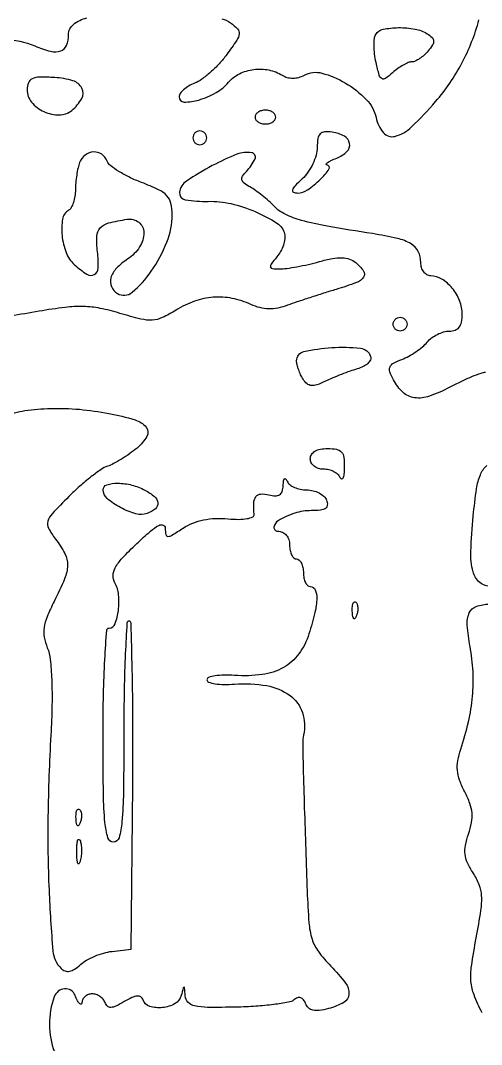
# Model space of a CAD drawing. Extents: x 0 to 5034, y 0 to 2560.
# Drawn here: x 310 to 376.8, y 754.7 to 903 of the extents above; entities that cross this region are included whole.
import ezdxf

# ---------------------------------------------------------------- set-up
doc = ezdxf.new("R2010")
doc.units = 0

msp = doc.modelspace()

# ---------------------------------------------------------------- linework, layer by layer
for points in [[(418.895396, 863.33804, 0.000041), (418.945464, 907.803915, 0.000112)], [(307.687965, 900.210493, -0.099043), (312.111334, 899.311141, 0.035751), (314.410698, 898.532391, 0.145296), (315.871363, 898.581325, 0.223059), (316.706241, 899.376417, 0.092984), (317, 900.942386, -0.22744), (317.711105, 902.424803, -0.112281), (319.634041, 903.359934, -0.047807)], [(339.171516, 903.246233, -0.100716), (340.454714, 902.656772, -0.04705), (341.464269, 901.761628, -0.221525), (341.698385, 901.044007, -0.118516), (341.355748, 900.124202, -0.01009), (339.895844, 898.047346, -0.028144), (338.813329, 896.733463, -0.024616), (337.542842, 895.486257, -0.025386), (336.280572, 894.473487, -0.064605), (335.25, 893.915324, 0.04092), (334.389036, 893.500347, 0.048903), (333.660937, 892.970972, 0.056146), (333.158974, 892.41258, 0.156268), (333, 891.916343, 0.411345), (333.732748, 891.176376, 0.074755), (335.84936, 891.473422, 0.057375), (338.349566, 892.54019, 0.087578), (340.160293, 894.042641, -0.102855), (341.737768, 895.272854, -0.082214), (343.806038, 895.897474, -0.080699), (346.001893, 895.827586, -0.093074), (347.946118, 895.054463, 0.077642), (348.659295, 894.745239, 0.065547), (349.476371, 894.644028, 0.062446), (350.329411, 894.757632, 0.058635), (351.14762, 895.079004, -0.190788), (353.676646, 895.369472, -0.068221), (357.08358, 893.933371, -0.0664), (360.108889, 891.547576, -0.13945), (361.514771, 888.932748, 0.120983), (362.595546, 886.734792, 0.29171), (364.250468, 886.213179, 0.126164), (366.650305, 887.566086, 0.023755), (370.144363, 891.25, 0.055905), (373.952169, 896.818722, 0.056432), (376.417296, 903.07543, 0.054583)], [(377.353954, 852, 0.086215), (376.679766, 851.88288, 0.012039), (375.35359, 851.371424, 0.013469), (373.800394, 850.679486, 0.011066), (372.180096, 849.860165, -0.038028), (369.232972, 848.564233, -0.118417), (367.090273, 848.343781, -0.155502), (365.428462, 849.129676, -0.082466), (364.025173, 850.952964, -0.0385), (363.519148, 852.103246, -0.184807), (363.538853, 852.806348, -0.172482), (364.026499, 853.345682, -0.032702), (365.250856, 853.905275, 0.034366), (366.240893, 854.361758, 0.024112), (367.288447, 855.002503, 0.024432), (368.236283, 855.717111, 0.045833), (368.913542, 856.395824, -0.059821), (369.561362, 857.009787, -0.043901), (370.405338, 857.528773, -0.044601), (371.306124, 857.882759, -0.071444), (372.122445, 858, 0.086484), (372.972011, 858.148056, 0.142857), (373.556722, 858.573369, 0.117186), (373.893265, 859.317327, 0.047915), (374, 860.428571, 0.094759), (373.625872, 862.384952, 0.077459), (372.542391, 864.223539, 0.082602), (371.033761, 865.543621, 0.139395), (369.428571, 866, -0.134812), (368.883798, 866.149603, -0.10041), (368.419643, 866.570164, -0.087023), (368.107277, 867.19925, -0.071941), (368, 867.940983, 0.116325), (367.626415, 869.525042, 0.143356), (366.598234, 870.633181, 0.07883), (364.608439, 871.429552, 0.01762), (361.004438, 872.115692, -0.005165), (354.435196, 873.197586, -0.024557), (350.72188, 874.038334, -0.044204), (348.367359, 874.924891, -0.089082), (346.765332, 876.083554, 0.019176), (345.972427, 876.845525, 0.013284), (345.021656, 877.64731, 0.013417), (344.065756, 878.369765, 0.026677), (343.265332, 878.879451, -0.035879), (342.410573, 879.446086, -0.174054), (342.101968, 879.928603, -0.203188), (342.194992, 880.44998, -0.050801), (342.75, 881.137721, 0.088958), (343.997924, 882.949873, 0.492431), (343.522398, 883.842394, 0.137286), (341.381648, 883.612994, 0.026586), (337.814798, 881.965158, 0.025712), (334.060567, 879.728261, 0.22112), (333.071423, 878.103261, 0.400388), (333.902416, 877.010426, 0.047651), (337.235914, 876.797593, -0.066664), (340.491314, 876.465497, -0.042314), (344.115904, 875.266876, -0.041085), (347.170057, 873.653209, -0.196454), (348.283996, 872.075036, -0.091273), (348.316597, 871.345034, -0.046592), (348.106202, 870.448604, -0.044184), (347.70746, 869.53607, -0.05036), (347.168638, 868.75, 0.012915), (346.328656, 867.702104, 0.226141), (346.242209, 867.2865, 0.321581), (346.517265, 867.050654, 0.022368), (347.595012, 867.005577, 0.034802), (348.580381, 867.077146, 0.010511), (350.062009, 867.320967, 0.010476), (351.71665, 867.665126, 0.01121), (353.318208, 868.071414, -0.020217), (355.218335, 868.517182, -0.053647), (356.606531, 868.632403, -0.075978), (357.67745, 868.4419, -0.091507), (358.568208, 867.943392, -0.065123), (359.714273, 866.708255, -0.321368), (359.710742, 865.812235, -0.148677), (358.671115, 865.022274, -0.015727), (355.75, 864.044083, 0.003372), (353.918227, 863.480609, 0.002599), (351.927389, 862.842081, 0.002628), (350.073174, 862.225922, 0.006275), (348.704941, 861.744039, -0.038484), (347.283796, 861.34422, -0.054857), (345.978873, 861.229468, -0.05666), (344.712512, 861.401589, -0.044839), (343.407888, 861.860015, 0.057751), (340.671236, 862.74314, 0.068188), (337.957687, 862.907817, 0.0669), (335.258268, 862.334842, 0.052754), (332.563278, 861.039108, -0.028533), (330.56377, 859.955781, -0.095919), (329.127344, 859.591724, -0.074819), (327.472456, 859.74506, -0.013092), (324.445244, 860.57614, 0.023912), (321.570055, 861.298985, 0.043277), (319.160358, 861.569977, 0.037096), (316.502428, 861.440511, 0.013178), (312.737335, 860.874616, -0.007756), (308.601669, 860.207091, -0.059976)], [(307.75, 845.700578, -0.057341), (310.672767, 846.483614, -0.030589), (314.405765, 846.805628, -0.028249), (318.571394, 846.673985, -0.025713), (322.830434, 846.076015, -0.023563), (326.62156, 845.156214, -0.151663), (328.244532, 844.078527, -0.314069), (328.343935, 842.75509, -0.085599), (326.910081, 841.068017, -0.019301), (325.851824, 840.251811, -0.015925), (324.6649, 839.463042, -0.01622), (323.528128, 838.808768, -0.040753), (322.65128, 838.429379, 0.068881), (321.702399, 837.954001, 0.015452), (320.240761, 836.881828, 0.015746), (318.616956, 835.527178, 0.014659), (317.041335, 834.041335, 0.008332), (314.625903, 831.544032, 0.112724), (313.990893, 830.454179, 0.204363), (314.090771, 829.459778, 0.03807), (315.117819, 827.890055, -0.045077), (316.45697, 825.779456, -0.124829), (316.849698, 824.078634, -0.093843), (316.432701, 822.108535, -0.019008), (314.923936, 818.850903, 0.019543), (313.900606, 816.635173, 0.061558), (313.463737, 815.060448, 0.080812), (313.482598, 813.675131, 0.05322), (313.925859, 812.140741, -0.070657), (314.349492, 810.457003, -0.016276), (314.563137, 807.529808, -0.014984), (314.601336, 803.836055, -0.009283), (314.435655, 799.5, 0.010612), (314.016089, 787.69762, 0.014485), (314.172074, 777.056864, 0.009929), (314.733302, 768.228369, 0.177339), (315.911688, 765.688312, 0.112573), (316.48848, 765.32573, 0.133416), (317.128664, 765.279732, 0.0962), (317.863083, 765.577632, 0.038656), (318.726371, 766.239965, -0.053676), (319.607121, 766.874685, -0.029533), (320.799729, 767.462829, -0.029097), (322.094388, 767.922158, -0.040997), (323.293982, 768.166336), (326.087964, 768.5), (326.293982, 792.250036, 0.002959), (326.319081, 801.356945, 0.004935), (326.21917, 809.023488, 0.000978), (326.053049, 815.705019, 0.406395), (325.75, 816.000036, 0.398065), (325.446074, 815.712483, 0.00214), (325.220312, 811.300011, 0.007317), (325.053908, 806.13509, 0.004393), (325, 800, -0.002849), (324.949674, 791.167683, -0.020523), (324.726562, 786.916667, -0.04313), (324.309064, 784.618193, -0.338315), (323.5, 784, -0.33533), (322.694001, 784.609035, -0.045065), (322.274194, 786.833333, -0.021161), (322.050585, 790.958064, -0.002961), (322, 799.5, -0.005343), (322.063507, 805.443307, -0.008891), (322.259505, 810.446875, -0.003144), (322.526678, 814.667229, -0.393998), (322.883423, 815, 0.312659), (323.734241, 815.589676, 0.058261), (324.215755, 817.53799, 0.054818), (324.252992, 819.812148, 0.104642), (323.712377, 821.549471, -0.136729), (323.45286, 822.617194, -0.119222), (323.76119, 823.728403, -0.061974), (324.779355, 825.119639, -0.01367), (326.869273, 827.219995, -0.010453), (328.853292, 829.030288, -0.055509), (330.057669, 829.868172, -0.219038), (330.690683, 829.909798, -0.31076), (331, 829.46018, 0.04484), (331.08363, 828.529529, 0.364745), (331.388808, 828.276599, 0.136457), (331.976922, 828.444876, 0.007529), (333.609224, 829.479609, -0.051397), (334.977001, 830.187064, -0.042825), (336.546413, 830.653749, -0.040236), (338.271124, 830.866982, -0.034428), (340.101551, 830.818925, 0.022082), (341.648852, 830.740068, 0.044725), (342.863114, 830.840628, 0.065659), (343.655826, 831.08858, 0.321468), (343.873845, 831.474306, -0.035194), (343.812288, 833.125729, -0.154641), (344.133524, 834.033986, -0.220973), (344.835577, 834.407582, -0.077619), (346, 834.289749, 0.051139), (346.946441, 834.143231, 0.157578), (347.564523, 834.308438, 0.17465), (347.930639, 834.788827, 0.065879), (348.078947, 835.633369, -0.023178), (348.138563, 836.304347, -0.156943), (348.280592, 836.60116, -0.454677), (348.460668, 836.593893, -0.073498), (348.662281, 836.25, 0.132013), (349.023359, 835.771095, 0.061135), (349.696971, 835.367188, 0.054363), (350.555461, 835.092759, 0.050237), (351.476345, 835, -0.06012), (352.402408, 834.888246, -0.05988), (353.276638, 834.559375, -0.065554), (353.970686, 834.073934, -0.116301), (354.361626, 833.5, -0.11131), (354.463442, 832.801287, -0.227762), (354.192388, 832.333204, -0.123327), (353.479267, 832.070787, -0.026804), (352.159745, 832, 0.07667), (349.756997, 831.629385, 0.05949), (347.342918, 830.537046, 0.228225), (346.743701, 829.618993, 0.447213), (347.25, 829.031803, -0.096828), (347.968004, 828.877846, -0.114369), (348.527275, 828.468333, -0.105544), (348.879373, 827.824909, -0.072728), (349, 827, 0.048028), (349.073693, 826.234582, 0.068025), (349.29375, 825.5875, 0.088204), (349.618118, 825.151477, 0.191087), (350, 825, -0.191087), (350.381882, 824.848523, -0.088204), (350.70625, 824.4125, -0.068025), (350.926307, 823.765418, -0.048028), (351, 823, 0.048028), (351.073693, 822.234582, 0.068025), (351.29375, 821.5875, 0.088204), (351.618118, 821.151477, 0.191087), (352, 821, -0.297212), (352.707375, 820.538777, -0.111333), (352.945865, 819.321403, -0.052802), (352.665195, 817.236321, -0.015804), (351.805893, 814.142442, -0.083027), (350.340904, 811.245456, -0.107482), (348.1134, 809.280769, -0.094159), (345.029739, 808.255861, -0.051343), (341.029526, 808.133739, 0.021662), (339.496612, 808.177838, 0.035667), (338.205217, 808.066683, 0.041055), (337.275652, 807.839961, 0.322949), (337.030504, 807.5, 0.322949), (337.275652, 807.160039, 0.041055), (338.205217, 806.933317, 0.035667), (339.496612, 806.822162, 0.021662), (341.029526, 806.866261, -0.059175), (345.685315, 806.651312, -0.118219), (349.060934, 805.225342, -0.156337), (350.850891, 802.747498, -0.131481), (351.026316, 799.5, 0.05446), (350.910999, 798.335257, 0.003216), (350.969859, 794.781347, 0.002604), (351.134355, 788.949918, 0.000363), (351.546507, 776.880515, 0.010102), (351.797887, 772.320022, 0.057511), (352.256233, 769.938898, 0.083255), (353.174544, 768.136386, 0.034194), (354.959694, 766.041233, -0.030107), (357.102915, 763.567039, -0.178786), (357.599732, 761.959895, -0.258111), (356.859641, 760.777374, -0.061342), (354.626279, 759.875342, -0.030384), (353.306504, 759.607019, -0.088941), (352.382273, 759.641775, -0.133457), (351.747585, 759.972482, -0.115179), (351.324655, 760.596345, 0.071116), (351.013916, 761.153965, 0.152267), (350.616501, 761.436599, 0.163486), (350.149438, 761.432804, 0.085178), (349.633217, 761.149331, -0.125047), (348.830103, 760.787481, -0.012135), (346.703195, 760.465496, -0.0148), (344.109384, 760.21473, -0.01118), (341.25, 760.087623, -0.006795), (337.137302, 760.052771, -0.053092), (335.236666, 760.264998, -0.14701), (334.292574, 760.79211, -0.178046), (333.883999, 761.713816, 0.002294), (333.802387, 762.88721, 0.374617), (333.717001, 762.971662, 0.356363), (333.616595, 762.899733, 0.002222), (333.310674, 761.75, -0.206323), (332.413277, 760.599776, -0.09797), (330.586538, 760.022675, -0.103086), (328.747082, 760.197518, -0.24176), (327.78792, 761.13624, 0.168313), (327.465064, 761.55634, 0.170088), (326.95305, 761.684407, 0.08715), (326.184481, 761.475239, 0.024039), (325.073933, 760.88624, -0.020206), (323.865808, 760.233581, -0.101868), (323.126737, 760.043397, -0.201781), (322.635801, 760.222261, -0.1195), (322.286013, 760.75, 0.09078), (322.007, 761.227825, 0.06806), (321.550162, 761.632812, 0.066866), (320.99206, 761.906455, 0.080758), (320.416667, 762, 0.086078), (319.870862, 761.905335, 0.089706), (319.397526, 761.632812, 0.094839), (319.069115, 761.22699, 0.110592), (318.936614, 760.75, -0.2265), (318.816465, 760.528042, -0.379234), (318.619202, 760.546997, -0.073599), (318.308089, 760.998723, -0.018692), (317.945072, 761.814245, 0.330244), (316.430791, 762.74566, 0.291973), (314.934498, 761.597158, 0.087648), (314.230141, 757.569909, 0.090652), (314.963671, 753.595552, -0.039805)], [(378.190322, 821, -0.176272), (376.535382, 821.602151, -0.157147), (375.557898, 823.157346, -0.071607), (375.244158, 826.094401, -0.015418), (375.589514, 831.211645, -0.010784), (376.067222, 835.180546, -0.063186), (376.621491, 837.202472, -0.104757), (377.536753, 838.533118, -0.056552)], [(376.877418, 759.24028, -0.02523), (375.703593, 761.859686, -0.073404), (375.263612, 763.78825, -0.055849), (375.339804, 766.039793, -0.010271), (376.027672, 770.146654, 0.008857), (376.698917, 774.085867, 0.04978), (376.808934, 776.216602, 0.082464), (376.464836, 777.811841, 0.050803), (375.578395, 779.520699, -0.035858), (374.757473, 780.993998, -0.079751), (374.406599, 782.225768, -0.078981), (374.457209, 783.513029, -0.034639), (374.907409, 785.164238, 0.037683), (375.346031, 786.812413, 0.06897), (375.411306, 788.198924, 0.065619), (375.096216, 789.596615, 0.031128), (374.35048, 791.289141, -0.031559), (373.608084, 792.978024, -0.064621), (373.290163, 794.386541, -0.067556), (373.349053, 795.788619, -0.03749), (373.776356, 797.449389, 0.025649), (374.891778, 801.395306, 0.033312), (375.481377, 805.105306, 0.035005), (375.557052, 808.704524, 0.033946), (375.133102, 812.316935, -0.026199), (374.718143, 815.435013, -0.126713), (375.021775, 817.181165, -0.201673), (376.035507, 818.122797, -0.083152), (377.913912, 818.473569, 0.136434)]]:
    msp.add_lwpolyline(points, format="xyb")
for points in [[(368.935698, 901.060903, -0.050531), (369.627794, 900.518034, -0.190605), (369.852214, 900.026082, -0.156052), (369.699562, 899.448336, -0.03121), (369.063253, 898.576215, -0.035704), (368.485259, 897.973063, -0.036485), (367.831288, 897.463013, -0.039036), (367.199884, 897.108661, -0.108771), (366.706296, 897, 0.099172), (366.186785, 896.895934, 0.029525), (365.45619, 896.539016, 0.028346), (364.664337, 896.031307, 0.027193), (363.923418, 895.430694, -0.028672), (362.875823, 894.586596, -0.301584), (362.352543, 894.568227, -0.190766), (361.970011, 895.078734, -0.012465), (361.520581, 896.906295, -0.024512), (361.311172, 898.147127, -0.02736), (361.234237, 899.357678, -0.02819), (361.283135, 900.38412, -0.112877), (361.484921, 900.975601, -0.206928), (362.547221, 901.716681, -0.047431), (364.772928, 901.95403, -0.04809), (367.170498, 901.750572, -0.096146)], [(311, 892.955643, 0.176165), (311.652697, 891.160622, 0.110867), (313.445404, 889.790827, 0.110264), (315.660004, 889.314196, 0.172963), (317.470386, 889.975423, 0.088318), (318.910939, 891.67915, 0.256944), (318.944763, 893.168394, 0.201691), (317.629114, 894.25969, 0.059478), (314.994819, 894.727081, 0.015714), (312.79413, 894.782898, 0.103192), (311.721316, 894.552302, 0.201394), (311.186503, 893.985018, 0.089859)], [(344, 889, 0.148195), (344.115568, 888.618646, 0.098894), (344.440625, 888.29375, 0.082425), (344.926543, 888.074694, 0.064853), (345.5, 888, 0.064853), (346.073457, 888.074694, 0.082425), (346.559375, 888.29375, 0.098894), (346.884432, 888.618646, 0.148195), (347, 889, 0.148195), (346.884432, 889.381354, 0.098894), (346.559375, 889.70625, 0.082425), (346.073457, 889.925306, 0.064853), (345.5, 890, 0.064853), (344.926543, 889.925306, 0.082425), (344.440625, 889.70625, 0.098894), (344.115568, 889.381354, 0.148195)], [(335, 886, 0.099038), (335.076342, 885.618362, 0.097945), (335.29375, 885.29375, 0.097945), (335.618362, 885.076342, 0.099038), (336, 885, 0.099038), (336.381638, 885.076342, 0.097945), (336.70625, 885.29375, 0.097945), (336.923658, 885.618362, 0.099038), (337, 886, 0.099038), (336.923658, 886.381638, 0.097945), (336.70625, 886.70625, 0.097945), (336.381638, 886.923658, 0.099038), (336, 887, 0.099038), (335.618362, 886.923658, 0.097945), (335.29375, 886.70625, 0.097945), (335.076342, 886.381638, 0.099038)], [(353, 884.608506, -0.07071), (352.841154, 883.490898, -0.041096), (352.35711, 882.22233, -0.040186), (351.649113, 881.005592, -0.053414), (350.811439, 880.038955, 0.013771), (349.7642, 879.007994, 0.114209), (349.42457, 878.439161, 0.385016), (349.567386, 878.122949, 0.103247), (350.156451, 878, 0.153123), (351.575249, 878.444933, 0.038859), (353.466735, 879.991625, 0.058271), (354.697, 881.478431, 0.571141), (354.404988, 882.063386, -0.46513), (354.316031, 882.185357, -0.182002), (354.451379, 882.382918, -0.042776), (354.994791, 882.697368, -0.014471), (355.833748, 883.062142, 0.097015), (357.309802, 884.017902, 0.249269), (357.69066, 885.190035, 0.229877), (356.933091, 886.237135, 0.086836), (355.171672, 886.819551, 0.053174), (354.070321, 886.863462, 0.184032), (353.432973, 886.57086, 0.15844), (353.095121, 885.892614, 0.036987)], [(318.606989, 882.418213, 0.03669), (318.373781, 881.645355, 0.016725), (318.178303, 880.608061, 0.016458), (318.044353, 879.496291, 0.021751), (318, 878.47723, -0.038893), (317.926118, 877.528862, -0.042162), (317.70625, 876.6295, -0.046272), (317.384341, 875.901868, -0.127744), (317, 875.5, 0.215372), (316.134729, 874.215925, 0.068593), (316.059844, 871.856092, 0.065004), (316.655262, 869.370017, 0.118129), (317.828741, 867.654988, 0.03785), (319.664954, 866.230189, 0.277779), (320.729636, 866.185084, 0.267159), (321.297111, 867.112502, 0.035817), (321.190977, 869.489856, -0.038889), (321.104034, 871.748169, -0.177178), (321.595786, 872.944572, -0.147271), (322.806426, 873.66643, -0.024393), (325.5, 874.202492, -0.205928), (327.166388, 873.76186, -0.227682), (327.899553, 872.27601, -0.147556), (327.29418, 870.189247, -0.104227), (325.561269, 868.448188, 0.055887), (323.943596, 867.108438, 0.119462), (323.129143, 865.717251, 0.176147), (323.200633, 864.461527, 0.154112), (324.063013, 863.461056, 0.325684), (326.212112, 863.624975, 0.064351), (328.966964, 866.663671, 0.057516), (331.239642, 870.893757, 0.09481), (332, 874.867632, 0.055873), (331.813369, 876.532562, 0.13516), (331.233498, 877.614619, 0.093259), (330.028894, 878.482212, 0.018349), (327.564275, 879.528603, -0.021472), (325.826999, 880.279026, -0.026163), (324.275007, 881.132932, -0.0262), (323.071977, 881.969638, -0.136922), (322.595659, 882.611311, 0.151831), (321.805422, 883.613352, 0.163956), (320.611572, 883.952318, 0.155501), (319.408193, 883.503611, 0.13556)], [(366, 859, -0.099038), (365.923658, 858.618362, -0.097945), (365.70625, 858.29375, -0.097945), (365.381638, 858.076342, -0.099038), (365, 858, -0.099038), (364.618362, 858.076342, -0.097945), (364.29375, 858.29375, -0.097945), (364.076342, 858.618362, -0.099038), (364, 859, -0.099038), (364.076342, 859.381638, -0.097945), (364.29375, 859.70625, -0.097945), (364.618362, 859.923658, -0.099038), (365, 860, -0.099038), (365.381638, 859.923658, -0.097945), (365.70625, 859.70625, -0.097945), (365.923658, 859.381638, -0.099038)], [(360.727928, 854.334859, -0.191686), (360.697334, 853.840715, -0.093832), (360.320725, 853.321713, -0.071319), (359.659055, 852.855749, -0.049346), (358.805047, 852.522008, 0.015327), (357.755425, 852.192042, 0.008535), (356.497066, 851.729413, 0.008507), (355.238678, 851.21745, 0.013625), (354.184964, 850.733363, -0.02845), (352.961655, 850.214691, -0.110585), (352.150243, 850.113675, -0.154612), (351.525583, 850.380146, -0.074324), (350.950276, 851.046214, -0.031007), (350.597073, 851.689619, -0.024847), (350.296275, 852.420626, -0.025492), (350.085735, 853.126905, -0.05651), (350.015313, 853.683578, -0.352648), (351.070127, 855.028399, -0.041745), (355.100537, 855.613496, -0.040823), (359.248324, 855.526879, -0.296066)], [(356.921053, 838.25, -0.017437), (356.858412, 837.265955, -0.068218), (356.717133, 836.675, -0.378789), (356.532516, 836.579887, -0.239112), (356.337719, 836.75, 0.113869), (356.003208, 837.228318, 0.064373), (355.418476, 837.632812, 0.059088), (354.687147, 837.90689, 0.060204), (353.916667, 838, -0.076722), (353.184424, 838.113024, -0.089679), (352.563021, 838.440625, -0.100762), (352.14761, 838.92795, -0.12694), (352, 839.5, -0.140575), (352.177821, 840.11998, -0.118484), (352.666667, 840.6, -0.088208), (353.456621, 840.90137, -0.04716), (354.5, 841, -0.044924), (355.808228, 840.882221, -0.168917), (356.515059, 840.482895, -0.15356), (356.86017, 839.704102, -0.035287)], [(328.065741, 834.964816, -0.052809), (329.446713, 834.026279, -0.197977), (329.918774, 833.113882, -0.248924), (329.565439, 832.281352, -0.078935), (328.359095, 831.584303, -0.164656), (326.757977, 831.520184, -0.052389), (324.521163, 832.442358, -0.0523), (322.578257, 833.772218, -0.219964), (322, 835.023053, -0.330435), (322.531646, 835.73968, -0.076106), (324.115852, 835.966677, -0.059513), (326.160223, 835.702548, -0.061082)], [(358.683114, 816.8125, -0.054073), (358.461564, 816.395823, -0.470617), (358.279315, 816.37858, -0.168741), (358.137993, 816.670344, -0.018894), (358.078947, 817.416667, -0.028489), (358.089945, 818.112848, -0.077125), (358.200665, 818.592839, -0.208169), (358.385309, 818.77538, -0.296942), (358.604167, 818.729167, -0.126455), (358.797407, 818.402231, -0.060344), (358.876576, 817.916927, -0.05415), (358.839148, 817.359369, -0.051402)], [(318.683114, 786.8125, -0.054073), (318.461564, 786.395823, -0.470617), (318.279315, 786.37858, -0.168741), (318.137993, 786.670344, -0.018894), (318.078947, 787.416667, -0.028489), (318.089945, 788.112848, -0.077125), (318.200665, 788.592839, -0.208169), (318.385309, 788.77538, -0.296942), (318.604167, 788.729167, -0.126455), (318.797407, 788.402231, -0.060344), (318.876576, 787.916927, -0.05415), (318.839148, 787.359369, -0.051402)], [(318.692991, 781.269032, -0.087174), (318.51666, 780.883358, -0.597527), (318.356533, 780.900903, -0.080377), (318.235556, 781.431793, -0.012823), (318.194949, 782.5, -0.014395), (318.212705, 783.580113, -0.052471), (318.315079, 784.257153, -0.333666), (318.47713, 784.386009, -0.31318), (318.655937, 784.269032, -0.06278), (318.814405, 783.671085, -0.030339), (318.872264, 782.880008, -0.029507), (318.832894, 782.036634, -0.037336)]]:
    msp.add_lwpolyline(points, format="xyb", close=True)

doc.saveas('drawing.dxf')
